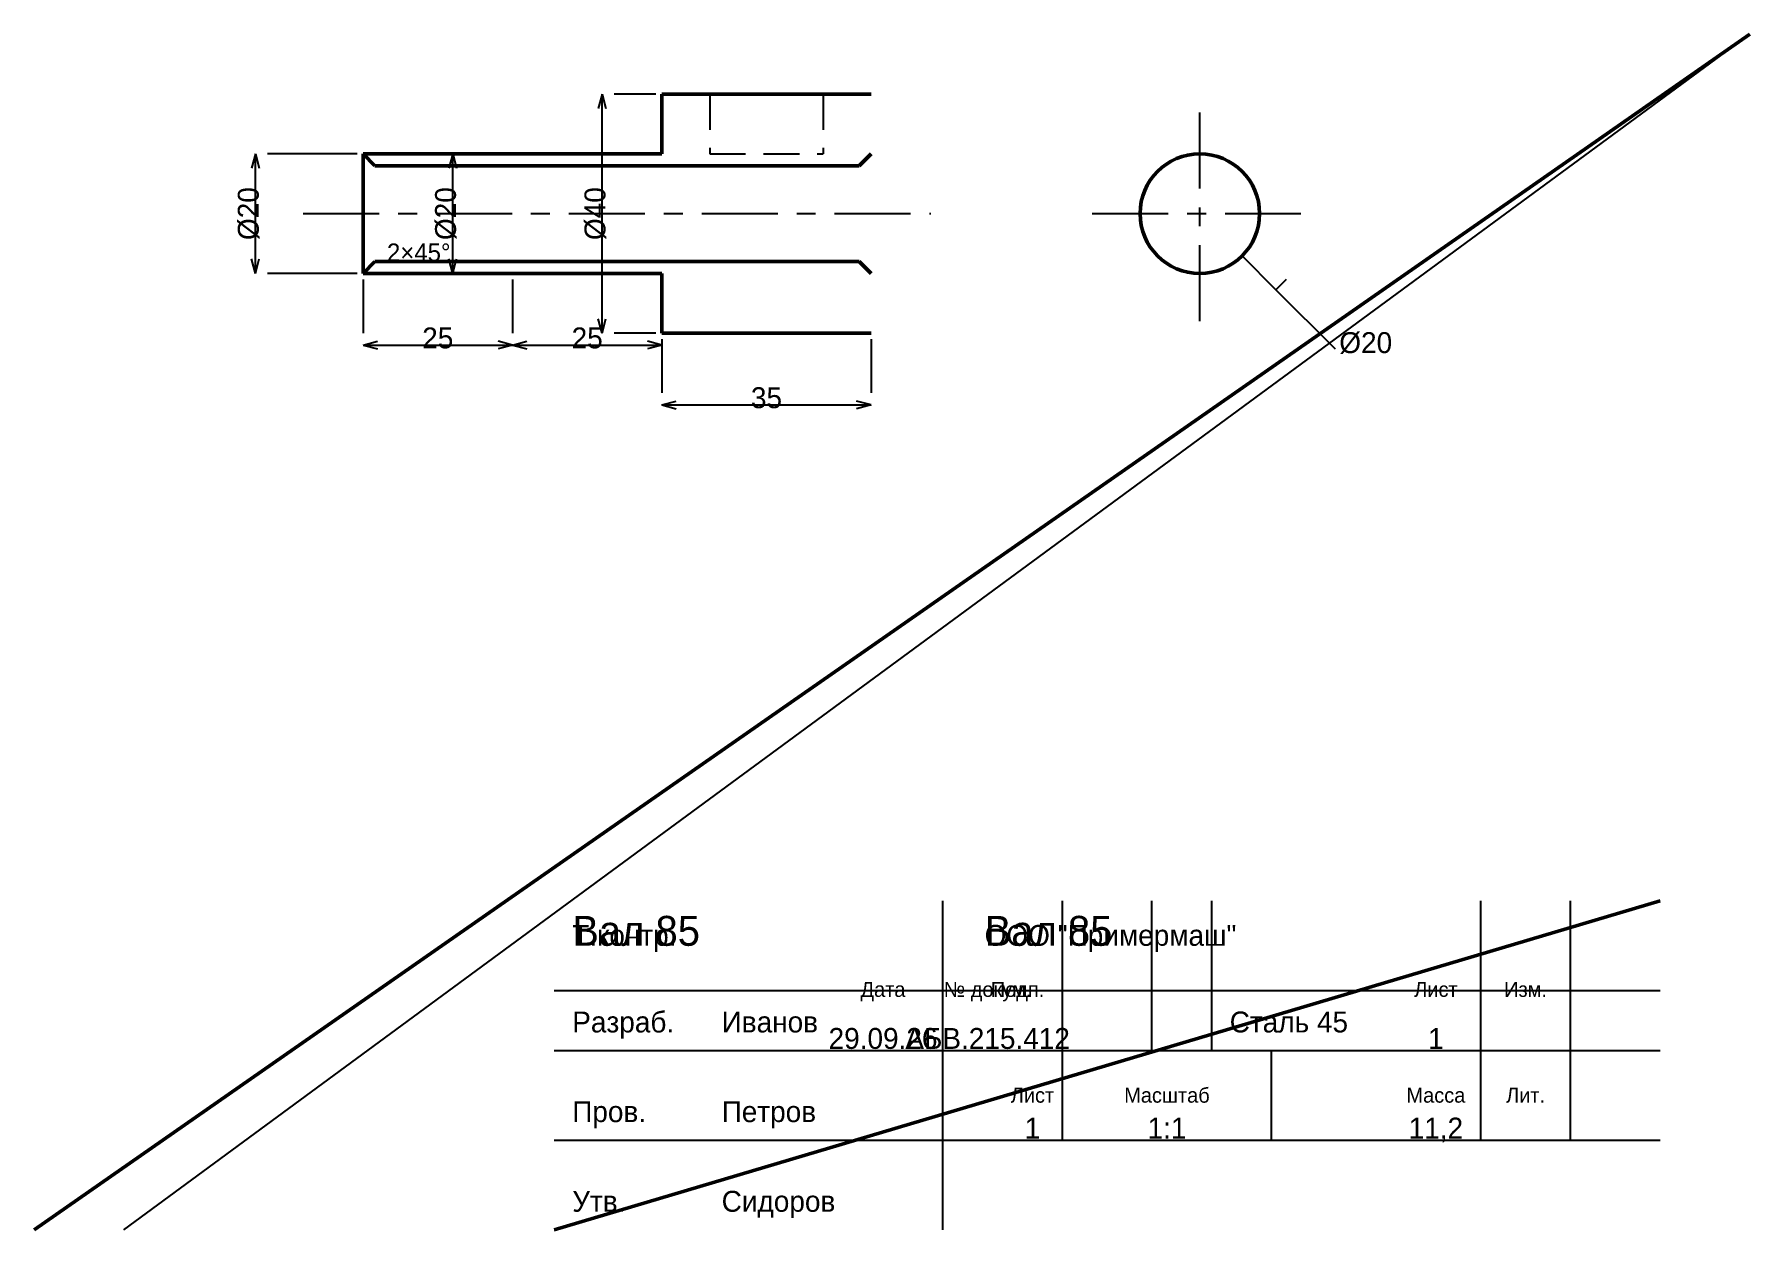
# Model space of a CAD drawing. Header units: millimetres. Extents: x 5 to 292, y 5 to 205.
import ezdxf
from ezdxf.enums import TextEntityAlignment as Align

# ---------------------------------------------------------------- set-up
doc = ezdxf.new("R2010")
doc.units = ezdxf.units.MM
doc.linetypes.add('CENTER', pattern=[22.225, 12.7, -3.175, 3.175, -3.175])
doc.linetypes.add('DASHED', pattern=[9, 6, -3])
for name, color, linetype, lineweight in [('AXIS', 7, 'CENTER', 25), ('DIMS', 7, 'CONTINUOUS', 25), ('MAIN', 7, 'CONTINUOUS', 50), ('TEXT', 7, 'CONTINUOUS', 25), ('THIN', 7, 'CONTINUOUS', 25)]:
    doc.layers.add(name, color=color, linetype=linetype, lineweight=lineweight)

msp = doc.modelspace()

# ---------------------------------------------------------------- linework, layer by layer
at = {"layer": 'AXIS', "linetype": 'CENTER', "lineweight": 25}
for p, q in [((200, 157), (200, 193)), ((50, 175), (155, 175)), ((182, 175), (218, 175))]:
    msp.add_line(p, q, dxfattribs=at)
at = {"layer": 'DIMS', "linetype": 'CONTINUOUS', "lineweight": 25}
for p, q in [((100, 195), (99.353, 192.585)), ((100, 155), (100, 195)), ((100, 195), (100.647, 192.585)), ((109, 195), (102, 195)), ((42, 185), (41.353, 182.585)), ((42, 165), (42, 185)), ((42, 185), (42.647, 182.585)), ((59, 185), (44, 185)), ((75, 185), (74.353, 182.585)), ((75, 165), (75, 185)), ((75, 185), (75.647, 182.585)), ((84, 185), (77, 185)), ((42, 165), (41.353, 167.415)), ((42, 165), (42.647, 167.415)), ((75, 165), (74.353, 167.415)), ((75, 165), (75.647, 167.415)), ((207.071, 167.929), (212.728, 162.272)), ((59, 165), (44, 165)), ((60, 164), (60, 155)), ((84, 165), (77, 165)), ((85, 164), (85, 155)), ((85, 164), (85, 155)), ((110, 164), (110, 155)), ((212.728, 162.272), (210.96, 164.04)), ((212.728, 162.272), (214.496, 164.04)), ((212.728, 162.272), (222.627, 152.373)), ((100, 155), (99.353, 157.415)), ((100, 155), (100.647, 157.415)), ((109, 155), (102, 155)), ((60, 153), (62.415, 153.647)), ((60, 153), (85, 153)), ((60, 153), (62.415, 152.353)), ((85, 153), (82.585, 153.647)), ((85, 153), (82.585, 152.353)), ((85, 153), (87.415, 153.647)), ((85, 153), (110, 153)), ((85, 153), (87.415, 152.353)), ((110, 153), (107.585, 153.647)), ((110, 153), (107.585, 152.353)), ((110, 154), (110, 145)), ((145, 154), (145, 145)), ((110, 143), (112.415, 143.647)), ((145, 143), (142.585, 143.647)), ((110, 143), (145, 143)), ((110, 143), (112.415, 142.353)), ((145, 143), (142.585, 142.353))]:
    msp.add_line(p, q, dxfattribs=at)
at = {"layer": 'MAIN', "linetype": 'CONTINUOUS', "lineweight": 50}
for p, q in [((5, 5), (292, 205)), ((110, 195), (145, 195)), ((110, 185), (110, 195)), ((60, 185), (85, 185)), ((60, 185), (62, 183)), ((60, 165), (60, 185)), ((85, 185), (110, 185)), ((143, 183), (145, 185)), ((62, 183), (143, 183)), ((60, 165), (62, 167)), ((62, 167), (143, 167)), ((143, 167), (145, 165)), ((60, 165), (85, 165)), ((85, 165), (110, 165)), ((110, 165), (110, 155)), ((110, 155), (145, 155)), ((92, 5), (277, 60))]:
    msp.add_line(p, q, dxfattribs=at)
msp.add_circle((200, 175), 10, dxfattribs=at)
at = {"layer": 'THIN', "linetype": 'CONTINUOUS', "lineweight": 25}
for p, q in [((20, 5), (292, 205)), ((157, 5), (157, 60)), ((177, 35), (177, 60)), ((192, 35), (192, 60)), ((202, 35), (202, 60)), ((247, 35), (247, 60)), ((262, 35), (262, 60)), ((92, 45), (277, 45)), ((92, 35), (277, 35)), ((177, 20), (177, 35)), ((212, 20), (212, 35)), ((247, 20), (247, 35)), ((262, 20), (262, 35)), ((92, 20), (277, 20))]:
    msp.add_line(p, q, dxfattribs=at)
at = {"layer": 'THIN', "linetype": 'DASHED', "lineweight": 25}
for p, q in [((118, 195), (137, 195)), ((118, 195), (118, 185)), ((137, 195), (137, 185)), ((118, 185), (137, 185))]:
    msp.add_line(p, q, dxfattribs=at)

# ---------------------------------------------------------------- texts
at = {"layer": 'DIMS', "linetype": 'CONTINUOUS', "lineweight": 25}
for s, p in [('%%c20', (40.8, 175)), ('%%c20', (73.8, 175)), ('%%c40', (98.8, 175))]:
    msp.add_text(s, height=3.5, rotation=90, dxfattribs=at).set_placement(p, align=Align.MIDDLE_CENTER)
for s, height, p in [('2×45%%d', 3, (64, 167)), ('%%c20', 3.5, (223.335, 151.665))]:
    msp.add_text(s, height=height, dxfattribs=at).set_placement(p)
for s, p in [('25', (72.5, 154.2)), ('25', (97.5, 154.2)), ('35', (127.5, 144.2))]:
    msp.add_text(s, height=3.5, dxfattribs=at).set_placement(p, align=Align.MIDDLE_CENTER)
at = {"layer": 'TEXT', "linetype": 'CONTINUOUS', "lineweight": 25}
for s, height, p in [('Вал 85', 5, (95, 52.5)), ('Вал 85', 5, (164, 52.5)), ('Т.контр.', 3.5, (95, 52.5)), ('ООО "Примермаш"', 3.5, (164, 52.5)), ('Разраб.', 3.5, (95, 38)), ('Иванов', 3.5, (120, 38)), ('Сталь 45', 3.5, (205, 38)), ('Пров.', 3.5, (95, 23)), ('Петров', 3.5, (120, 23)), ('Утв.', 3.5, (95, 8)), ('Сидоров', 3.5, (120, 8))]:
    msp.add_text(s, height=height, dxfattribs=at).set_placement(p)
for s, height, p in [('Дата', 2.5, (147, 45.2)), ('№ докум.', 2.5, (164.5, 45.2)), ('Подп.', 2.5, (169.5, 45.2)), ('Лист', 2.5, (239.5, 45.2)), ('Изм.', 2.5, (254.5, 45.2)), ('29.09.26', 3.5, (147, 37)), ('АБВ.215.412', 3.5, (164.5, 37)), ('1', 3.5, (239.5, 37)), ('Лист', 2.5, (172, 27.5)), ('Масштаб', 2.5, (194.5, 27.5)), ('Масса', 2.5, (239.5, 27.5)), ('Лит.', 2.5, (254.5, 27.5)), ('1', 3.5, (172, 22)), ('1:1', 3.5, (194.5, 22)), ('11,2', 3.5, (239.5, 22))]:
    msp.add_text(s, height=height, dxfattribs=at).set_placement(p, align=Align.MIDDLE_CENTER)

doc.saveas('drawing.dxf')
